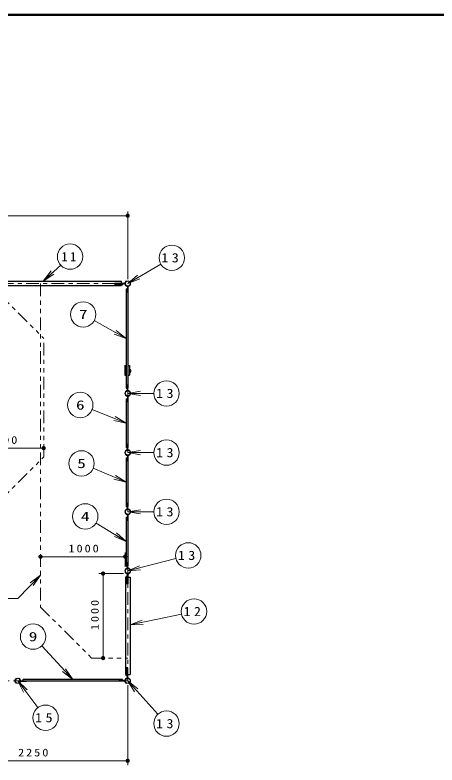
# Model space of a CAD drawing. Units: millimetres on the paper, scale 1:50. Extents: x -805 to -420, y -297 to 267.
# Drawn here: x -658.6 to -558.8, y 89.6 to 267 of the extents above; entities that cross this region are included whole.
import ezdxf
from ezdxf.enums import TextEntityAlignment as Align

# ---------------------------------------------------------------- set-up
doc = ezdxf.new("R2010")
doc.units = ezdxf.units.MM
doc.linetypes.add('USER2', pattern=[6, 3, -1, 1, -1])
doc.linetypes.add('USER3', pattern=[8, 3, -1, 1, -1, 1, -1])
doc.layers.add('1_50', color=7, linetype='Continuous', lineweight=25)
doc.layers.add('LY_3', color=7, linetype='Continuous', lineweight=13)
doc.styles.add('ＭＳ ゴシック', font='')
doc.styles.get('ＭＳ ゴシック').set_extended_font_data('MS Gothic')

# ---------------------------------------------------------------- blocks, each defined once
blk = doc.blocks.new('filled_dot')
at = {"color": 0, "linetype": 'Continuous', "lineweight": -2, "const_width": 1.25}
blk.add_lwpolyline([(-0.625, 0, 1), (0.625, 0, 1)], format="xyb", close=True, dxfattribs=at)

msp = doc.modelspace()

# ---------------------------------------------------------------- linework, layer by layer
at = {"layer": '1_50', "lineweight": 13}
for p, q in [((-631.951, 204.471), (-631.951, 220.519)), ((-751.951, 219.519), (-631.951, 219.519)), ((-651.951, 204.071), (-647.794, 207.823)), ((-631.951, 203.471), (-624.112, 208.046)), ((-651.951, 204.071), (-650.059, 206.452)), ((-651.951, 204.071), (-649.724, 206.081)), ((-649.389, 205.71), (-651.951, 204.071)), ((-631.951, 203.471), (-629.612, 205.415)), ((-631.951, 203.471), (-629.36, 204.983)), ((-629.108, 204.551), (-631.951, 203.471)), ((-632.283, 190.471), (-639.845, 194.698)), ((-632.283, 190.471), (-634.902, 191.935)), ((-634.658, 192.371), (-632.283, 190.471)), ((-632.283, 190.471), (-635.146, 191.499)), ((-631.951, 177.471), (-628.951, 177.971)), ((-628.951, 176.971), (-631.951, 177.471)), ((-631.951, 177.471), (-628.951, 177.471)), ((-631.951, 177.471), (-625.766, 177.471)), ((-632.283, 170.471), (-640.362, 173.642)), ((-632.283, 170.471), (-635.259, 171.102)), ((-632.283, 170.471), (-635.076, 171.567)), ((-634.893, 172.033), (-632.283, 170.471)), ((-651.808, 164.519), (-671.808, 164.519)), ((-631.951, 163.471), (-628.951, 163.971)), ((-628.951, 162.971), (-631.951, 163.471)), ((-631.951, 163.471), (-628.951, 163.471)), ((-631.951, 163.471), (-625.766, 163.471)), ((-632.283, 156.471), (-640.093, 159.754)), ((-634.855, 158.095), (-632.283, 156.471)), ((-632.283, 156.471), (-635.243, 157.173)), ((-632.283, 156.471), (-635.049, 157.634)), ((-631.951, 149.471), (-628.951, 149.971)), ((-628.951, 148.971), (-631.951, 149.471)), ((-631.951, 149.471), (-628.951, 149.471)), ((-631.951, 149.471), (-625.766, 149.471)), ((-632.283, 142.471), (-639.423, 146.818)), ((-632.283, 142.471), (-634.846, 144.031)), ((-634.586, 144.458), (-632.283, 142.471)), ((-632.283, 142.471), (-635.106, 143.604)), ((-652.556, 138.847), (-632.556, 138.847)), ((-632.556, 136.471), (-632.556, 139.847)), ((-631.951, 135.471), (-620.533, 138.405)), ((-631.951, 135.471), (-629.17, 136.702)), ((-632.951, 134.866), (-638.766, 134.866)), ((-637.766, 114.866), (-637.766, 134.866)), ((-631.951, 135.471), (-629.046, 136.218)), ((-628.921, 135.734), (-631.951, 135.471)), ((-655.004, 132.702), (-652.556, 134.507)), ((-652.556, 134.507), (-654.645, 132.354)), ((-652.556, 134.507), (-654.286, 132.006)), ((-631.351, 122.703), (-619.211, 125.265)), ((-631.351, 122.703), (-628.519, 123.812)), ((-631.351, 122.703), (-628.416, 123.323)), ((-628.313, 122.834), (-631.351, 122.703)), ((-644.951, 109.803), (-652.283, 117.741)), ((-644.951, 109.803), (-646.987, 112.007)), ((-646.619, 112.346), (-644.951, 109.803)), ((-644.951, 109.803), (-647.354, 111.668)), ((-656.541, 106.777), (-657.951, 109.471)), ((-657.951, 109.471), (-655.743, 107.38)), ((-657.951, 109.471), (-656.142, 107.078)), ((-657.951, 109.471), (-653.17, 103.148)), ((-630.307, 106.913), (-631.951, 109.471)), ((-631.951, 109.471), (-629.566, 107.585)), ((-631.951, 109.471), (-629.936, 107.249)), ((-631.951, 109.471), (-624.796, 101.58)), ((-631.951, 108.471), (-631.951, 89.57)), ((-631.951, 90.57), (-676.951, 90.57))]:
    msp.add_line(p, q, dxfattribs=at)
at = {"layer": '1_50'}
for p, q in [((-670.449, 204.071), (-633.454, 204.071)), ((-633.454, 202.971), (-633.454, 204.071)), ((-670.449, 202.971), (-633.454, 202.971)), ((-631.523, 183.101), (-631.523, 182.451)), ((-631.453, 182.86), (-631.523, 182.86)), ((-631.274, 183.001), (-631.453, 183.001)), ((-631.453, 183.001), (-631.453, 182.551)), ((-631.361, 183.001), (-631.453, 182.991)), ((-631.266, 182.964), (-631.453, 182.964)), ((-631.453, 182.692), (-631.523, 182.692)), ((-631.266, 182.588), (-631.453, 182.588)), ((-631.361, 182.551), (-631.453, 182.561)), ((-631.274, 182.551), (-631.453, 182.551)), ((-632.451, 133.969), (-631.351, 133.969)), ((-632.451, 133.969), (-632.451, 110.974)), ((-631.351, 133.969), (-631.351, 110.974)), ((-632.451, 110.974), (-631.351, 110.974))]:
    msp.add_line(p, q, dxfattribs=at)
at = {"layer": '1_50', "color": 2}
for p, q in [((-632.262, 203.99), (-632.294, 204.046)), ((-632.62, 203.503), (-634.875, 203.503)), ((-634.875, 203.503), (-634.875, 203.439)), ((-632.62, 203.439), (-634.875, 203.439)), ((-632.262, 202.953), (-632.294, 202.897)), ((-632.47, 135.16), (-632.526, 135.128)), ((-631.432, 135.16), (-631.377, 135.128)), ((-631.983, 134.802), (-631.983, 132.547)), ((-631.919, 134.802), (-631.919, 132.547)), ((-631.919, 132.547), (-631.983, 132.547)), ((-631.983, 110.14), (-631.983, 112.395)), ((-631.919, 112.395), (-631.983, 112.395)), ((-631.919, 110.14), (-631.919, 112.395)), ((-632.47, 109.783), (-632.526, 109.815)), ((-631.432, 109.783), (-631.377, 109.815))]:
    msp.add_line(p, q, dxfattribs=at)
at = {"layer": '1_50', "color": 131, "linetype": 'USER2', "lineweight": 13}
for p in [(-751.951, 203.471), (-631.951, 109.471)]:
    msp.add_line(p, (-631.951, 203.471), dxfattribs=at)
at = {"layer": '1_50', "linetype": 'USER3', "lineweight": 13}
for p, q in [((-652.556, 203.471), (-652.556, 126.937)), ((-652.556, 126.937), (-640.486, 114.866)), ((-640.486, 114.866), (-631.951, 114.866))]:
    msp.add_line(p, q, dxfattribs=at)
at = {"layer": '1_50', "color": 1}
for p, q in [((-635.005, 203.479), (-635.005, 203.199)), ((-634.925, 203.519), (-634.965, 203.519)), ((-633.245, 203.139), (-634.945, 203.139)), ((-634.885, 203.479), (-634.885, 203.359)), ((-634.885, 203.359), (-633.296, 203.359)), ((-633.296, 203.359), (-633.296, 203.439)), ((-633.185, 203.399), (-633.185, 203.199)), ((-632.663, 184.052), (-632.283, 184.052)), ((-632.663, 184.052), (-632.663, 181.777)), ((-631.903, 184.052), (-631.523, 184.052)), ((-631.523, 184.052), (-631.523, 181.777)), ((-632.663, 181.777), (-632.283, 181.777)), ((-631.903, 181.777), (-631.523, 181.777)), ((-632.283, 134.177), (-632.283, 132.477)), ((-632.023, 134.237), (-632.223, 134.237)), ((-632.063, 132.537), (-632.063, 134.127)), ((-632.063, 134.127), (-631.983, 134.127)), ((-631.943, 132.417), (-632.223, 132.417)), ((-631.943, 132.537), (-632.063, 132.537)), ((-631.903, 132.497), (-631.903, 132.457)), ((-632.283, 110.765), (-632.283, 112.465)), ((-631.943, 112.525), (-632.223, 112.525)), ((-632.063, 112.405), (-632.063, 110.816)), ((-631.943, 112.405), (-632.063, 112.405)), ((-631.903, 112.445), (-631.903, 112.485)), ((-632.023, 110.705), (-632.223, 110.705)), ((-632.063, 110.816), (-631.983, 110.816))]:
    msp.add_line(p, q, dxfattribs=at)
at = {"layer": '1_50', "color": 253}
for p, q in [((-632.47, 203.16), (-632.526, 203.128)), ((-631.983, 202.805), (-631.983, 201.371)), ((-631.919, 202.802), (-631.919, 201.371)), ((-631.432, 203.16), (-631.377, 203.128)), ((-631.919, 201.371), (-631.983, 201.371)), ((-631.983, 178.137), (-631.983, 179.571)), ((-631.919, 179.571), (-631.983, 179.571)), ((-631.919, 178.14), (-631.919, 179.571)), ((-632.47, 177.783), (-632.526, 177.815)), ((-631.432, 177.783), (-631.377, 177.815)), ((-632.47, 177.16), (-632.526, 177.128)), ((-631.983, 176.805), (-631.983, 175.371)), ((-631.919, 176.802), (-631.919, 175.371)), ((-631.432, 177.16), (-631.377, 177.128)), ((-631.919, 175.371), (-631.983, 175.371)), ((-631.983, 164.137), (-631.983, 165.571)), ((-631.919, 165.571), (-631.983, 165.571)), ((-631.919, 164.14), (-631.919, 165.571)), ((-632.47, 163.783), (-632.526, 163.815)), ((-631.432, 163.783), (-631.377, 163.815)), ((-632.47, 163.16), (-632.526, 163.128)), ((-631.983, 162.805), (-631.983, 161.371)), ((-631.919, 162.802), (-631.919, 161.371)), ((-631.432, 163.16), (-631.377, 163.128)), ((-631.919, 161.371), (-631.983, 161.371)), ((-631.983, 150.137), (-631.983, 151.571)), ((-631.919, 151.571), (-631.983, 151.571)), ((-631.919, 150.14), (-631.919, 151.571)), ((-632.47, 149.783), (-632.526, 149.815)), ((-632.47, 149.16), (-632.526, 149.128)), ((-631.432, 149.783), (-631.377, 149.815)), ((-631.432, 149.16), (-631.377, 149.128)), ((-631.983, 148.805), (-631.983, 147.371)), ((-631.919, 147.371), (-631.983, 147.371)), ((-631.919, 148.802), (-631.919, 147.371)), ((-631.983, 136.137), (-631.983, 137.571)), ((-631.919, 137.571), (-631.983, 137.571)), ((-631.919, 136.14), (-631.919, 137.571)), ((-632.47, 135.783), (-632.526, 135.815)), ((-631.432, 135.783), (-631.377, 135.815)), ((-658.262, 109.99), (-658.294, 110.046)), ((-657.64, 109.99), (-657.608, 110.046)), ((-632.262, 109.99), (-632.294, 110.046)), ((-658.262, 108.953), (-658.294, 108.897)), ((-657.64, 108.953), (-657.608, 108.897)), ((-657.285, 109.503), (-655.851, 109.503)), ((-657.282, 109.439), (-655.851, 109.439)), ((-655.851, 109.439), (-655.851, 109.503)), ((-632.617, 109.503), (-634.051, 109.503)), ((-634.051, 109.439), (-634.051, 109.503)), ((-632.62, 109.439), (-634.051, 109.439)), ((-632.262, 108.953), (-632.294, 108.897))]:
    msp.add_line(p, q, dxfattribs=at)
at = {"layer": '1_50', "color": 70, "linetype": 'USER3', "lineweight": 13}
for p, q in [((-663.524, 202.221), (-651.808, 190.506)), ((-651.808, 162.437), (-651.808, 190.506)), ((-663.524, 150.721), (-651.808, 162.437))]:
    msp.add_line(p, q, dxfattribs=at)
at = {"layer": '1_50', "color": 4}
for p, q in [((-632.283, 202.221), (-632.283, 178.721)), ((-632.283, 202.221), (-631.903, 202.221)), ((-631.903, 202.221), (-631.903, 178.721)), ((-632.283, 178.721), (-631.903, 178.721)), ((-632.283, 176.221), (-632.283, 164.721)), ((-632.283, 176.221), (-631.903, 176.221)), ((-631.903, 176.221), (-631.903, 164.721)), ((-632.283, 164.721), (-631.903, 164.721)), ((-632.283, 162.221), (-632.283, 150.721)), ((-632.283, 162.221), (-631.903, 162.221)), ((-631.903, 162.221), (-631.903, 150.721)), ((-632.283, 150.721), (-631.903, 150.721)), ((-632.283, 148.221), (-632.283, 136.721)), ((-632.283, 148.221), (-631.903, 148.221)), ((-631.903, 148.221), (-631.903, 136.721)), ((-632.283, 136.721), (-631.903, 136.721)), ((-656.701, 109.803), (-656.701, 109.423)), ((-633.201, 109.803), (-656.701, 109.803)), ((-633.201, 109.423), (-656.701, 109.423)), ((-633.201, 109.803), (-633.201, 109.423))]:
    msp.add_line(p, q, dxfattribs=at)
at = {"layer": '1_50', "linetype": 'USER2', "lineweight": 13}
msp.add_line((-631.951, 109.471), (-676.951, 109.471), dxfattribs=at)
at = {"layer": '1_50'}
for points in [[(-631.523, 182.451), (-631.478, 182.454), (-631.434, 182.462), (-631.391, 182.476), (-631.35, 182.495), (-631.313, 182.518), (-631.279, 182.546), (-631.249, 182.578), (-631.224, 182.614), (-631.204, 182.652), (-631.189, 182.692), (-631.18, 182.734), (-631.177, 182.776), (-631.18, 182.819), (-631.189, 182.86), (-631.204, 182.9), (-631.224, 182.939), (-631.249, 182.974), (-631.279, 183.006), (-631.313, 183.034), (-631.35, 183.058), (-631.391, 183.076), (-631.434, 183.09), (-631.478, 183.098), (-631.523, 183.101)], [(-631.266, 182.588), (-631.237, 182.63), (-631.215, 182.677), (-631.202, 182.726), (-631.197, 182.776), (-631.202, 182.826), (-631.215, 182.875), (-631.237, 182.922), (-631.266, 182.964)]]:
    msp.add_lwpolyline(points, dxfattribs=at)
at = {"layer": '1_50', "lineweight": 13}
msp.add_lwpolyline([(-652.556, 134.507), (-657.914, 128.985), (-674.169, 128.985)], dxfattribs=at)
for centre in [(-645.566, 209.833), (-621.521, 209.557), (-642.464, 196.161), (-622.766, 177.471), (-643.155, 174.738), (-622.766, 163.471), (-642.859, 160.916), (-641.985, 148.377), (-622.766, 149.471), (-617.627, 139.152), (-616.275, 125.884), (-654.318, 119.945), (-651.361, 100.755), (-622.78, 99.357)]:
    msp.add_circle(centre, 3, dxfattribs=at)
at = {"layer": '1_50'}
for centre in [(-631.951, 203.471), (-631.951, 203.471), (-631.951, 177.471), (-631.951, 177.471), (-631.951, 163.471), (-631.951, 163.471), (-631.951, 149.471), (-631.951, 149.471), (-631.951, 135.471), (-631.951, 135.471), (-657.951, 109.471), (-657.951, 109.471), (-631.951, 109.471), (-631.951, 109.471)]:
    msp.add_circle(centre, 0.605, dxfattribs=at)
at = {"layer": '1_50', "color": 2}
for centre, radius, start, end in [((-631.951, 203.471), 0.669, 120.85647, 239.14353), ((-631.951, 203.471), 0.605, 120.85647, 239.14353), ((-631.951, 135.471), 0.669, 210.85647, 329.14353), ((-631.951, 135.471), 0.605, 210.85647, 329.14353), ((-631.951, 109.471), 0.669, 30.85647, 149.14353), ((-631.951, 109.471), 0.605, 30.85647, 149.14353)]:
    msp.add_arc(centre, radius, start, end, dxfattribs=at)
at = {"layer": '1_50', "color": 1}
for centre, radius, start, end in [((-634.965, 203.479), 0.04, 90, 180), ((-634.945, 203.199), 0.06, 180, 270), ((-634.925, 203.479), 0.04, 0, 90), ((-633.245, 203.199), 0.06, 270, 0), ((-633.225, 203.399), 0.04, 0, 90), ((-632.223, 134.177), 0.06, 90, 180), ((-632.023, 134.197), 0.04, 0, 90), ((-632.223, 132.477), 0.06, 180, 270), ((-631.943, 132.497), 0.04, 0, 90), ((-631.943, 132.457), 0.04, 270, 0), ((-632.223, 112.465), 0.06, 90, 180), ((-631.943, 112.485), 0.04, 0, 90), ((-631.943, 112.445), 0.04, 270, 0), ((-632.223, 110.765), 0.06, 180, 270), ((-632.023, 110.745), 0.04, 270, 0)]:
    msp.add_arc(centre, radius, start, end, dxfattribs=at)
at = {"layer": '1_50', "color": 253}
for centre, radius, start, end in [((-631.951, 203.471), 0.669, 210.85647, 329.14353), ((-631.951, 203.471), 0.605, 210.85647, 329.14353), ((-631.951, 177.471), 0.669, 30.85647, 149.14353), ((-631.951, 177.471), 0.605, 30.85647, 149.14353), ((-631.951, 177.471), 0.669, 210.85647, 329.14353), ((-631.951, 177.471), 0.605, 210.85647, 329.14353), ((-631.951, 163.471), 0.669, 30.85647, 149.14353), ((-631.951, 163.471), 0.605, 30.85647, 149.14353), ((-631.951, 163.471), 0.669, 210.85647, 329.14353), ((-631.951, 163.471), 0.605, 210.85647, 329.14353), ((-631.951, 149.471), 0.669, 30.85647, 149.14353), ((-631.951, 149.471), 0.669, 210.85647, 329.14353), ((-631.951, 149.471), 0.605, 30.85647, 149.14353), ((-631.951, 149.471), 0.605, 210.85647, 329.14353), ((-631.951, 135.471), 0.669, 30.85647, 149.14353), ((-631.951, 135.471), 0.605, 30.85647, 149.14353), ((-657.951, 109.471), 0.669, 120.85647, 239.14353), ((-657.951, 109.471), 0.669, 300.85647, 59.14353), ((-631.951, 109.471), 0.669, 120.85647, 239.14353), ((-657.951, 109.471), 0.605, 120.85647, 239.14353), ((-657.951, 109.471), 0.605, 300.85647, 59.14353), ((-631.951, 109.471), 0.605, 120.85647, 239.14353)]:
    msp.add_arc(centre, radius, start, end, dxfattribs=at)
at = {"layer": 'LY_3', "lineweight": 50}
msp.add_line((-420, 267), (-805, 267), dxfattribs=at)

# ---------------------------------------------------------------- block references
at = {"layer": '1_50', "lineweight": 13, "xscale": 0.4, "yscale": 0.4}
for p, rotation in [((-631.951, 219.519), 180), ((-651.808, 164.519), 180), ((-632.556, 138.847), 180), ((-637.766, 134.866), 270), ((-637.766, 114.866), 90), ((-631.951, 90.57), 180)]:
    msp.add_blockref('filled_dot', p, dxfattribs=dict(at, rotation=rotation))
msp.add_blockref('filled_dot', (-652.556, 138.847), dxfattribs=at)

# ---------------------------------------------------------------- texts
at = {"layer": '1_50', "style": 'ＭＳ ゴシック', "width": 1.35}
for s, p in [('7', (-642.464, 196.161)), ('6', (-643.155, 174.738)), ('5', (-642.859, 160.916)), ('4', (-641.985, 148.377)), ('9', (-654.318, 119.945))]:
    msp.add_text(s, height=2.199, dxfattribs=at).set_placement(p, align=Align.MIDDLE_CENTER)
at = {"layer": '1_50', "style": 'ＭＳ ゴシック'}
for s, insert, char_height, attachment_point in [('\\T1.43;\\W0.95;11', (-645.566, 209.833), 2.199, 5), ('\\T1.5;\\W1.1;13', (-621.521, 209.557), 2.199, 5), ('\\T1.5;\\W1.1;13', (-622.766, 177.471), 2.199, 5), ('\\T1.33;\\W1.15;1000', (-661.387, 165.519), 1.833, 8), ('\\T1.5;\\W1.1;13', (-622.766, 163.471), 2.199, 5), ('\\T1.5;\\W1.1;13', (-622.766, 149.471), 2.199, 5), ('\\T1.33;\\W1.15;1000', (-642.135, 139.847), 1.833, 8), ('\\T1.5;\\W1.1;13', (-617.627, 139.152), 2.199, 5), ('\\T1.5;\\W1.1;12', (-616.275, 125.884), 2.199, 5), ('\\T1.5;\\W1.1;15', (-651.361, 100.755), 2.199, 5), ('\\T1.5;\\W1.1;13', (-622.78, 99.357), 2.199, 5), ('\\T1.33;\\W1.15;2250', (-654.042, 91.57), 1.833, 8)]:
    msp.add_mtext(s, dxfattribs=dict(at, insert=insert, char_height=char_height, attachment_point=attachment_point))
at = {"layer": '1_50', "insert": (-638.766, 125.287), "char_height": 1.833, "attachment_point": 8, "rotation": 90, "style": 'ＭＳ ゴシック'}
msp.add_mtext('\\T1.33;\\W1.15;1000', dxfattribs=at)

doc.saveas('drawing.dxf')
